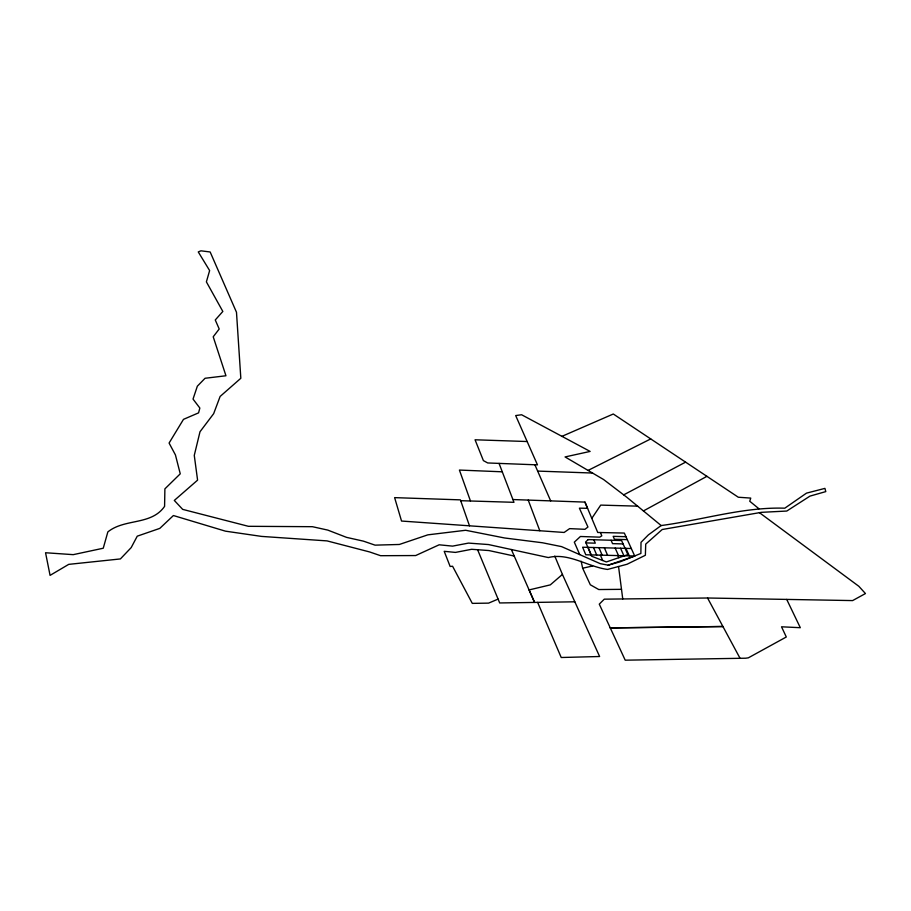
<?xml version="1.0" encoding="UTF-8"?>
<svg xmlns="http://www.w3.org/2000/svg" width="911" height="911" viewBox="0 0 911 911"><rect width="100%" height="100%" fill="white"/><g stroke="black" fill="none" stroke-linecap="round" stroke-linejoin="round"><path stroke-width="1.37" d="M591.797 518.37L600.725 505.104L637.62 506.152M554.776 556.086L562.417 574.42L550.312 584.873L529.086 589.929L534.575 602.422L511.356 549.515M661.17 525.545L648.37 534.894L641.014 542.33L640.877 553.444L620.323 561.768L608.149 565.184L600.201 563.647L561.597 546.623L542.455 542.762L504.603 537.98L465.646 530.27L427.828 534.848L399.348 544.471L375.047 545.142L363.466 541.157L346.579 537.376L327.755 530.088L312.405 526.695L248.396 526.307L182.678 509.374L174.308 500.435L197.585 480.143L194.271 455.398L199.999 431.757L213.664 413.662L220.12 396.456L240.823 378.281L236.484 312.257L210.156 251.971L200.944 250.821L198.268 251.937L209.632 270.567L206.387 281.875L222.831 311.448L215.269 319.977L219.209 329.008L213.208 336.785L225.951 375.765L205.066 378.27L197.345 386.184L193.03 399.086L199.851 408.037L198.564 412.865L183.487 419.356L169.082 443.053L175.436 454.942L180.253 473.822L164.891 488.865L164.584 506.379C151.215 525.59 124.853 518.222 107.851 531.91L103.25 548.228L73.233 554.651L45.55 552.749L50.071 575.376L68.724 564.365L120.4 558.933L131.195 547.591L137.254 536.169L159.789 528.391L173.409 515.535L225.438 531.159L261.594 536.408L327.049 540.895L369.559 551.929L380.582 555.699L415.667 555.551L439.148 544.801L452.573 546.122L468.505 543.093L488.467 544.55L548.331 557.555C568.715 552.396 587.697 566.79 607.546 569.443L627.064 564.251L645.375 555.266L645.717 544.118L662.217 529.507L761.516 512.324L786.762 511.048L809.981 496.108L825.787 491.598L824.922 488.387L806.486 493.136L784.792 508.19C743.057 506.869 702.324 520.079 661.17 525.545L626.722 497.178L603.549 479.505L565.071 456.935L590.123 451.423L521.604 414.756L515.683 415.564L537.467 464.872L487.704 462.959L483.388 460.602L475.052 439.785L527.15 441.528M643.428 510.934L706.913 476.328M623.693 494.867L685.596 462.139M588.073 470.418L650.727 438.92M561.7 436.449L613.297 414.004L738.309 497.235L750.744 498.089L749.753 501.244L758.931 508.748M498.089 599.096L488.592 603.128L472.285 603.378L452.585 566.255L450.136 566.471L444.204 551.314L455.466 552.408L471.625 549.299L488.934 550.551L514.214 556.04M608.149 565.184L634.739 556.074L624.32 533.06L597.741 532.48L584.953 502.098L512.904 499.547M581.15 561.233L582.653 568.213L592.651 565.982M786.717 599.415L800.313 627.702L781.524 626.802L786.295 636.994L748.341 657.833L745.733 658.209L625.208 660.179L599.279 604.141L604.289 599.165L707.562 598.003L852.616 600.588L865.45 593.551L858.822 586.274L759.444 512.677M574.83 601.807L499.695 602.957L477.603 549.732M621.496 589.337L598.766 589.542L590.317 584.782L582.653 568.213M634.705 556.006L585.773 554.776L582.619 547.226L631.312 548.513M585.989 542.91L595.293 543.161L593.835 539.756M623.101 543.924L612.556 543.639L611.065 540.234M625.959 536.704L613.16 536.34L614.458 539.278L627.292 539.631M460.704 500.697L513.975 502.314L499.057 463.414M537.649 471.089L592.526 473.037M502.28 471.807L459.406 470.065L470.463 501.004M707.562 598.003L739.891 658.004M562.417 574.42L599.62 656.512L561.222 657.503L537.638 602.376M625.937 548.376L629.307 555.869M620.562 548.228L623.898 555.733M615.176 548.092L618.501 555.63M617.84 555.608L618.763 557.714M534.916 464.815L550.665 500.879M604.357 547.807L607.637 555.357M579.738 554.617L574.317 542.147L580.421 536.488L599.711 537.148L601.807 535.839L600.417 532.548M598.948 547.659L602.171 555.186M600.44 555.175L602.729 560.527M593.517 547.511L596.716 555.05M588.073 547.374L591.25 554.913M584.953 502.098L587.561 508.315L579.385 508.156L587.948 527.014L584.953 529.302L569.614 528.631L564.137 532.457L401.535 521.046L394.622 497.634L460.408 499.866L469.484 525.818M528.221 500.082L539.802 530.749M618.546 566.517L622.748 598.948M588.176 539.597L585.602 542.011L591.592 556.2L606.362 561.939L627.884 554.605L621.575 540.53L588.176 539.597M722.913 626.506L610.268 627.895L722.913 626.506"/></g></svg>
